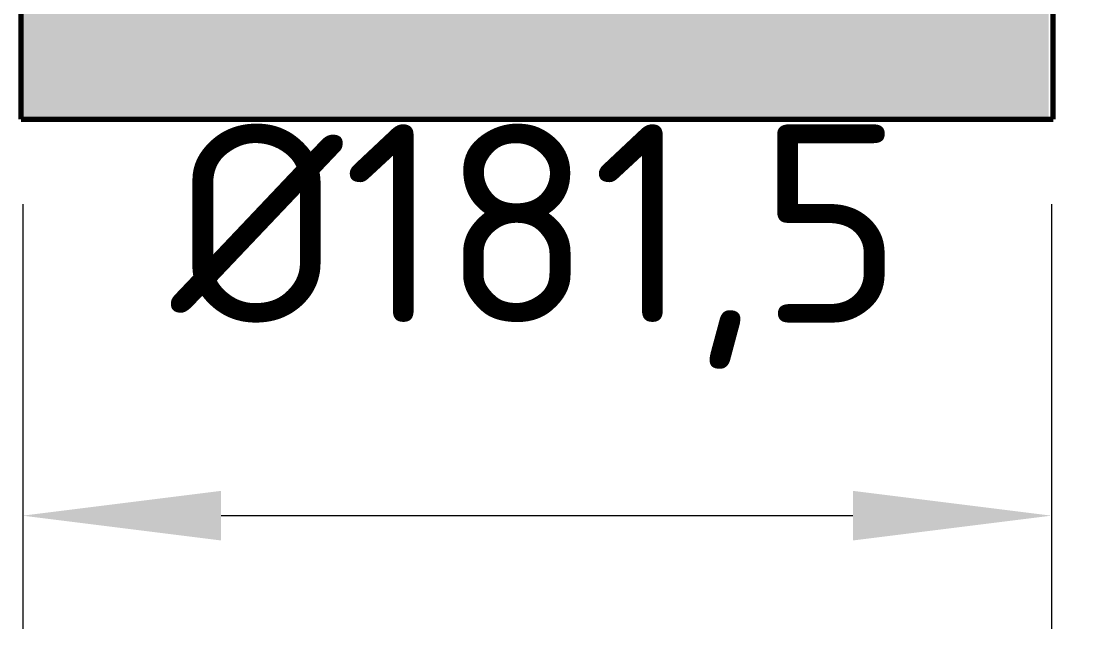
# Model space of a CAD drawing. Header units: millimetres. Extents: x 0 to 420, y 0 to 297.
# Drawn here: x 84.57 to 103.14, y 167.11 to 177.84 of the extents above; entities that cross this region are included whole.
import ezdxf

# ---------------------------------------------------------------- set-up
doc = ezdxf.new("R2010")
doc.units = ezdxf.units.MM
for name, color, linetype, lineweight in [('01-VISIBLE', 7, 'CONTINUOUS', 70), ('04-COTA', 3, 'CONTINUOUS', 18), ('13-GRAFICA', 30, 'CONTINUOUS', 18)]:
    doc.layers.add(name, color=color, linetype=linetype, lineweight=lineweight)
doc.styles.add('ISO3098', font='isocpeur.ttf')
doc.dimstyles.new('FLAMA-IRAM', dxfattribs={"dimtxt": 3.5, "dimasz": 3.5, "dimexe": 2, "dimexo": 1.5, "dimgap": 1, "dimtad": 1, "dimdec": 1, "dimtxsty": 'ISO3098', "dimblk": 'IRAM_FLECHA', "dimblk1": 'IRAM_FLECHA', "dimblk2": 'IRAM_FLECHA', "dimcen": 2.5, "dimclrd": 256, "dimclre": 256, "dimclrt": 256, "dimazin": 3, "dimtfac": 1, "dimtmove": 0, "dimatfit": 3, "dimlwd": 18, "dimlwe": 18})

# ---------------------------------------------------------------- blocks, each defined once
blk = doc.blocks.new('IRAM_FLECHA')
blk.add_solid([(0, 0), (-1, 0.125), (-1, -0.125)])

msp = doc.modelspace()

# ---------------------------------------------------------------- hatches: boundary and pattern name
at = {"layer": '13-GRAFICA', "true_color": 0xffd200}
h = msp.add_hatch(color=7, dxfattribs=at)
h.dxf.hatch_style = 1
h.paths.add_polyline_path([(84.601, 176.114), (84.601, 180.114), (102.701, 180.114), (102.701, 176.114)])

# ---------------------------------------------------------------- linework, layer by layer
at = {"layer": '01-VISIBLE'}
for p, q in [((84.566, 176.114), (84.566, 180.114)), ((102.776, 176.114), (102.776, 180.114))]:
    msp.add_line(p, q, dxfattribs=at)
msp.add_lwpolyline([(84.566, 176.114), (84.617, 176.114), (84.667, 176.114), (84.717, 176.114), (84.767, 176.114), (84.817, 176.114), (84.867, 176.114), (84.917, 176.114), (84.967, 176.114), (85.017, 176.114), (85.067, 176.114), (85.117, 176.114), (85.167, 176.114), (85.217, 176.114), (85.267, 176.114), (85.317, 176.114), (85.367, 176.114), (85.417, 176.114), (85.467, 176.114), (85.517, 176.114), (85.567, 176.114), (85.617, 176.114), (85.667, 176.114), (85.717, 176.114), (85.767, 176.114), (85.817, 176.114), (85.867, 176.114), (85.917, 176.114), (85.967, 176.114), (86.017, 176.114), (86.067, 176.114), (86.117, 176.114), (86.167, 176.114), (86.217, 176.114), (86.267, 176.114), (86.317, 176.114), (86.367, 176.114), (86.418, 176.114), (86.468, 176.114), (86.518, 176.114), (86.568, 176.114), (86.618, 176.114), (86.668, 176.114), (86.718, 176.114), (86.768, 176.114), (86.818, 176.114), (86.868, 176.114), (86.918, 176.114), (86.968, 176.114), (87.018, 176.114), (87.068, 176.114), (87.118, 176.114), (87.168, 176.114), (87.218, 176.114), (87.268, 176.114), (87.318, 176.114), (87.368, 176.114), (87.418, 176.114), (87.468, 176.114), (87.518, 176.114), (87.568, 176.114), (87.618, 176.114), (87.668, 176.114), (87.718, 176.114), (87.768, 176.114), (87.818, 176.114), (87.868, 176.114), (87.918, 176.114), (87.968, 176.114), (88.018, 176.114), (88.068, 176.114), (88.118, 176.114), (88.168, 176.114), (88.219, 176.114), (88.269, 176.114), (88.319, 176.114), (88.369, 176.114), (88.419, 176.114), (88.469, 176.114), (88.519, 176.114), (88.569, 176.114), (88.619, 176.114), (88.669, 176.114), (88.719, 176.114), (88.769, 176.114), (88.819, 176.114), (88.869, 176.114), (88.919, 176.114), (88.969, 176.114), (89.019, 176.114), (89.069, 176.114), (89.119, 176.114), (89.169, 176.114), (89.219, 176.114), (89.269, 176.114), (89.319, 176.114), (89.369, 176.114), (89.419, 176.114), (89.469, 176.114), (89.519, 176.114), (89.569, 176.114), (89.619, 176.114), (89.669, 176.114), (89.719, 176.114), (89.769, 176.114), (89.819, 176.114), (89.869, 176.114), (89.919, 176.114), (89.969, 176.114), (90.019, 176.114), (90.07, 176.114), (90.12, 176.114), (90.17, 176.114), (90.22, 176.114), (90.27, 176.114), (90.32, 176.114), (90.37, 176.114), (90.42, 176.114), (90.47, 176.114), (90.52, 176.114), (90.57, 176.114), (90.62, 176.114), (90.67, 176.114), (90.72, 176.114), (90.77, 176.114), (90.82, 176.114), (90.87, 176.114), (90.92, 176.114), (90.97, 176.114), (91.02, 176.114), (91.07, 176.114), (91.12, 176.114), (91.17, 176.114), (91.22, 176.114), (91.27, 176.114), (91.32, 176.114), (91.37, 176.114), (91.42, 176.114), (91.47, 176.114), (91.52, 176.114), (91.57, 176.114), (91.62, 176.114), (91.67, 176.114), (91.72, 176.114), (91.77, 176.114), (91.82, 176.114), (91.871, 176.114), (91.921, 176.114), (91.971, 176.114), (92.021, 176.114), (92.071, 176.114), (92.121, 176.114), (92.171, 176.114), (92.221, 176.114), (92.271, 176.114), (92.321, 176.114), (92.371, 176.114), (92.421, 176.114), (92.471, 176.114), (92.521, 176.114), (92.571, 176.114), (92.621, 176.114), (92.671, 176.114), (92.721, 176.114), (92.771, 176.114), (92.821, 176.114), (92.871, 176.114), (92.921, 176.114), (92.971, 176.114), (93.021, 176.114), (93.071, 176.114), (93.121, 176.114), (93.171, 176.114), (93.221, 176.114), (93.271, 176.114), (93.321, 176.114), (93.371, 176.114), (93.421, 176.114), (93.471, 176.114), (93.521, 176.114), (93.571, 176.114), (93.621, 176.114), (93.671, 176.114), (93.722, 176.114), (93.772, 176.114), (93.822, 176.114), (93.872, 176.114), (93.922, 176.114), (93.972, 176.114), (94.022, 176.114), (94.072, 176.114), (94.122, 176.114), (94.172, 176.114), (94.222, 176.114), (94.272, 176.114), (94.322, 176.114), (94.372, 176.114), (94.422, 176.114), (94.472, 176.114), (94.522, 176.114), (94.572, 176.114), (94.622, 176.114), (94.672, 176.114), (94.722, 176.114), (94.772, 176.114), (94.822, 176.114), (94.872, 176.114), (94.922, 176.114), (94.972, 176.114), (95.022, 176.114), (95.072, 176.114), (95.122, 176.114), (95.172, 176.114), (95.222, 176.114), (95.272, 176.114), (95.322, 176.114), (95.372, 176.114), (95.422, 176.114), (95.472, 176.114), (95.523, 176.114), (95.573, 176.114), (95.623, 176.114), (95.673, 176.114), (95.723, 176.114), (95.773, 176.114), (95.823, 176.114), (95.873, 176.114), (95.923, 176.114), (95.973, 176.114), (96.023, 176.114), (96.073, 176.114), (96.123, 176.114), (96.173, 176.114), (96.223, 176.114), (96.273, 176.114), (96.323, 176.114), (96.373, 176.114), (96.423, 176.114), (96.473, 176.114), (96.523, 176.114), (96.573, 176.114), (96.623, 176.114), (96.673, 176.114), (96.723, 176.114), (96.773, 176.114), (96.823, 176.114), (96.873, 176.114), (96.923, 176.114), (96.973, 176.114), (97.023, 176.114), (97.073, 176.114), (97.123, 176.114), (97.173, 176.114), (97.223, 176.114), (97.273, 176.114), (97.324, 176.114), (97.374, 176.114), (97.424, 176.114), (97.474, 176.114), (97.524, 176.114), (97.574, 176.114), (97.624, 176.114), (97.674, 176.114), (97.724, 176.114), (97.774, 176.114), (97.824, 176.114), (97.874, 176.114), (97.924, 176.114), (97.974, 176.114), (98.024, 176.114), (98.074, 176.114), (98.124, 176.114), (98.174, 176.114), (98.224, 176.114), (98.274, 176.114), (98.324, 176.114), (98.374, 176.114), (98.424, 176.114), (98.474, 176.114), (98.524, 176.114), (98.574, 176.114), (98.624, 176.114), (98.674, 176.114), (98.724, 176.114), (98.774, 176.114), (98.824, 176.114), (98.874, 176.114), (98.924, 176.114), (98.974, 176.114), (99.024, 176.114), (99.074, 176.114), (99.124, 176.114), (99.175, 176.114), (99.225, 176.114), (99.275, 176.114), (99.325, 176.114), (99.375, 176.114), (99.425, 176.114), (99.475, 176.114), (99.525, 176.114), (99.575, 176.114), (99.625, 176.114), (99.675, 176.114), (99.725, 176.114), (99.775, 176.114), (99.825, 176.114), (99.875, 176.114), (99.925, 176.114), (99.975, 176.114), (100.025, 176.114), (100.075, 176.114), (100.125, 176.114), (100.175, 176.114), (100.225, 176.114), (100.275, 176.114), (100.325, 176.114), (100.375, 176.114), (100.425, 176.114), (100.475, 176.114), (100.525, 176.114), (100.575, 176.114), (100.625, 176.114), (100.675, 176.114), (100.725, 176.114), (100.775, 176.114), (100.825, 176.114), (100.875, 176.114), (100.925, 176.114), (100.976, 176.114), (101.026, 176.114), (101.076, 176.114), (101.126, 176.114), (101.176, 176.114), (101.226, 176.114), (101.276, 176.114), (101.326, 176.114), (101.376, 176.114), (101.426, 176.114), (101.476, 176.114), (101.526, 176.114), (101.576, 176.114), (101.626, 176.114), (101.676, 176.114), (101.726, 176.114), (101.776, 176.114), (101.826, 176.114), (101.876, 176.114), (101.926, 176.114), (101.976, 176.114), (102.026, 176.114), (102.076, 176.114), (102.126, 176.114), (102.176, 176.114), (102.226, 176.114), (102.276, 176.114), (102.326, 176.114), (102.376, 176.114), (102.426, 176.114), (102.476, 176.114), (102.526, 176.114), (102.576, 176.114), (102.626, 176.114), (102.676, 176.114), (102.726, 176.114), (102.776, 176.114)], dxfattribs=at)

# ---------------------------------------------------------------- dimensions: what is measured, and where the dimension line sits
at = {"layer": '04-COTA'}
msp.add_linear_dim(base=(112.746, 176.114), p1=(102.746, 176.114), p2=(102.746, 180.114), angle=90, dimstyle='FLAMA-IRAM', override={"dimlfac": 10}, dxfattribs=at).render()
msp.add_linear_dim(base=(84.596, 169.114), p1=(84.596, 176.114), p2=(102.746, 176.114), dimstyle='FLAMA-IRAM', override={"dimlfac": 10, "dimpost": '%%c<>'}, dxfattribs=at).render()

doc.saveas('drawing.dxf')
